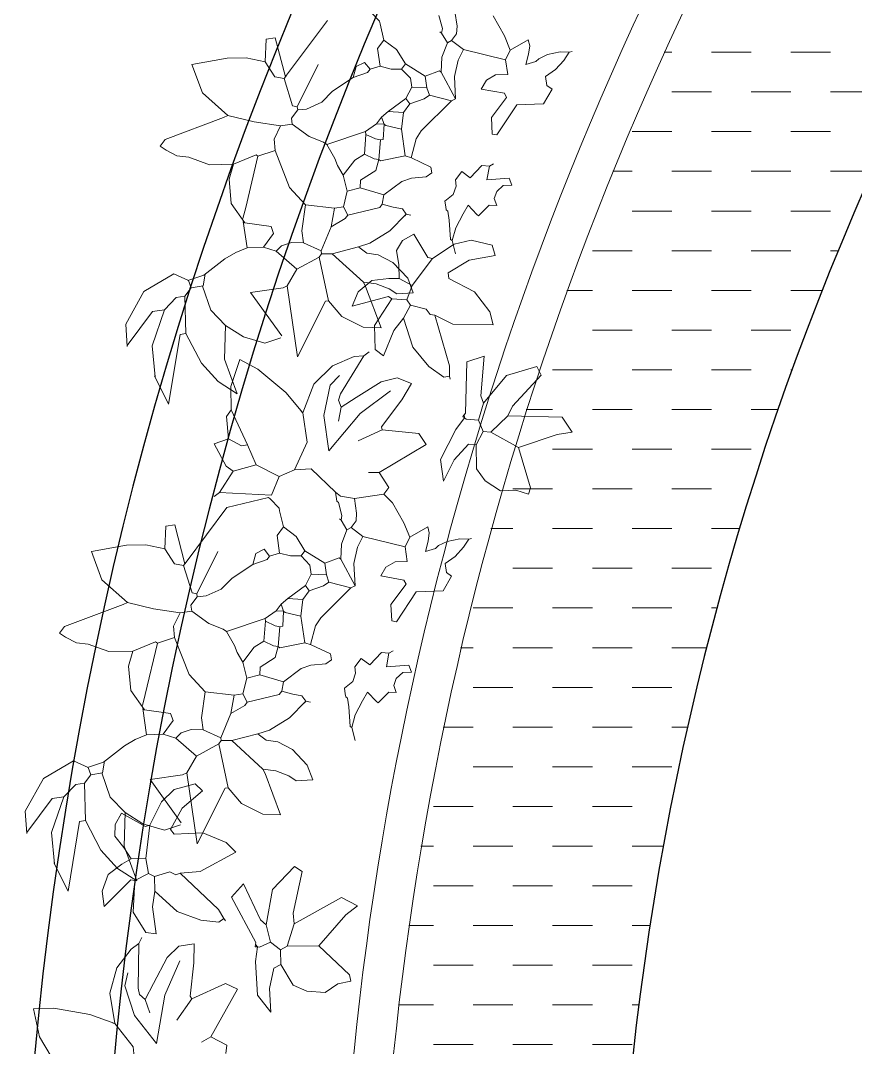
# Model space of a CAD drawing. Header units: millimetres. Extents: x 217.8 to 250.3, y 155.3 to 171.1.
# Drawn here: x 239.392 to 240.443, y 162.362 to 163.655 of the extents above; entities that cross this region are included whole.
import ezdxf

# ---------------------------------------------------------------- set-up
doc = ezdxf.new("R2010")
doc.units = ezdxf.units.MM
for name, color, linetype, lineweight in [('ACQUA', 151, 'Continuous', 20), ('VERDE_giardino', 74, 'Continuous', 9), ('VETRATE', 171, 'Continuous', 9)]:
    doc.layers.add(name, color=color, linetype=linetype, lineweight=lineweight)
doc.layers.add('PROIEZIONI', color=145, linetype='Continuous')

msp = doc.modelspace()

# ---------------------------------------------------------------- hatches: boundary and pattern name
at = {"layer": 'ACQUA'}
h = msp.add_hatch(dxfattribs=at)
h.set_pattern_fill('DASH', color=256, scale=0.4, style=0)
h.set_pattern_definition([(0, (358.711986, -43.13463), (0.05, 0.05), [0.05, -0.05])])
h.paths.add_polyline_path([(244.3418, 165.9229), (244.3418, 165.6204, -0.174446), (246.5631, 164.4613), (246.7837, 164.6645, 0.17708)])
h.paths.add_polyline_path([(243.3257, 165.9208, 2.20923), (247.8419, 161.9543), (247.5419, 161.9543, -2.193796), (243.3257, 165.6181)])

# ---------------------------------------------------------------- linework, layer by layer
at = {"layer": 'PROIEZIONI'}
for radius, end in [(4.45, 218.0722), (4.35, 219.1114), (3.7, 0)]:
    msp.add_arc((243.8419, 161.9543), radius, 42.6531, end, dxfattribs=at)
at = {"layer": 'VERDE_giardino'}
for p, q in [((239.7783, 163.6553), (239.727, 163.5865)), ((239.8328, 163.6663), (239.844, 163.6547)), ((239.9188, 163.6618), (239.9231, 163.6454)), ((239.9389, 163.6666), (239.9416, 163.6481)), ((240.0013, 163.6361), (239.987, 163.6613)), ((239.844, 163.6547), (239.8446, 163.651)), ((239.8446, 163.651), (239.8494, 163.6308)), ((239.9231, 163.6454), (239.922, 163.6395)), ((239.9416, 163.6481), (239.9411, 163.6385)), ((239.6999, 163.6034), (239.7014, 163.632)), ((239.7014, 163.632), (239.7125, 163.6336)), ((239.7125, 163.6336), (239.7254, 163.5843)), ((239.8494, 163.6308), (239.8415, 163.6202)), ((239.8494, 163.6308), (239.8654, 163.619)), ((239.9199, 163.6411), (239.922, 163.6395)), ((239.922, 163.6395), (239.9295, 163.6274)), ((239.9295, 163.6274), (239.9348, 163.63)), ((239.9411, 163.6385), (239.9348, 163.63)), ((239.9348, 163.63), (239.9497, 163.6189)), ((240.0085, 163.6181), (240.0013, 163.6361)), ((240.0085, 163.6181), (240.0313, 163.6309)), ((240.0332, 163.6233), (240.0313, 163.6309)), ((239.8415, 163.6202), (239.8447, 163.5979)), ((239.8654, 163.619), (239.8765, 163.6007)), ((239.9295, 163.6274), (239.9226, 163.6093)), ((239.9429, 163.6055), (239.9497, 163.6189)), ((239.9497, 163.6189), (240.0027, 163.6058)), ((240.0085, 163.6181), (240.0027, 163.6058)), ((240.0317, 163.6128), (240.0332, 163.6233)), ((240.0828, 163.6156), (240.0865, 163.6162)), ((239.6077, 163.5999), (239.6519, 163.608)), ((239.6519, 163.608), (239.676, 163.6083)), ((239.676, 163.6083), (239.6999, 163.6034)), ((239.6999, 163.6034), (239.7121, 163.5843)), ((239.9226, 163.6093), (239.9216, 163.5902)), ((239.9382, 163.5847), (239.9429, 163.6055)), ((240.0027, 163.6058), (240.0054, 163.5873)), ((240.0282, 163.6001), (240.0317, 163.6128)), ((240.0409, 163.6038), (240.0282, 163.6001)), ((240.0448, 163.6073), (240.0409, 163.6038)), ((240.0557, 163.6126), (240.0448, 163.6073)), ((240.0716, 163.6159), (240.0557, 163.6126)), ((240.0657, 163.5936), (240.0763, 163.6052)), ((240.0828, 163.6156), (240.0716, 163.6159)), ((240.0763, 163.6052), (240.0828, 163.6156)), ((239.6209, 163.5643), (239.6077, 163.5999)), ((239.7404, 163.5467), (239.7667, 163.5998)), ((239.8108, 163.5835), (239.8145, 163.5973)), ((239.8145, 163.5973), (239.8251, 163.6027)), ((239.8251, 163.6027), (239.832, 163.5942)), ((239.8288, 163.5899), (239.832, 163.5942)), ((239.832, 163.5942), (239.8447, 163.5979)), ((239.8447, 163.5979), (239.8585, 163.5943)), ((239.8585, 163.5943), (239.8718, 163.5943)), ((239.8718, 163.5943), (239.8765, 163.6007)), ((239.8718, 163.5943), (239.8829, 163.5827)), ((239.8765, 163.6007), (239.9015, 163.5854)), ((239.9015, 163.5854), (239.9195, 163.5918)), ((239.9195, 163.5918), (239.9216, 163.5902)), ((239.9216, 163.5902), (239.9398, 163.5568)), ((240.0532, 163.5848), (240.0657, 163.5936)), ((239.7121, 163.5843), (239.7238, 163.5822)), ((239.7238, 163.5822), (239.7254, 163.5843)), ((239.7238, 163.5822), (239.7345, 163.5478)), ((239.7254, 163.5843), (239.727, 163.5865)), ((239.7849, 163.5665), (239.8108, 163.5835)), ((239.8108, 163.5835), (239.8288, 163.5899)), ((239.8829, 163.5827), (239.8846, 163.5715)), ((239.9015, 163.5854), (239.9037, 163.5705)), ((239.9398, 163.5568), (239.9382, 163.5847)), ((239.9787, 163.5801), (239.9721, 163.5691)), ((239.99, 163.5868), (239.9787, 163.5801)), ((240.0054, 163.5873), (239.99, 163.5868)), ((240.0548, 163.5736), (240.0532, 163.5848)), ((239.7849, 163.5665), (239.7712, 163.5524)), ((239.8846, 163.5715), (239.8772, 163.5572)), ((239.8846, 163.5715), (239.9037, 163.5705)), ((239.9037, 163.5705), (239.9069, 163.5615)), ((239.9721, 163.5691), (240.0013, 163.5639)), ((240.0612, 163.5689), (240.0506, 163.5503)), ((240.0612, 163.5689), (240.0548, 163.5736)), ((239.6529, 163.5359), (239.6209, 163.5643)), ((239.7712, 163.5524), (239.7521, 163.5439)), ((239.8549, 163.5407), (239.8772, 163.5572)), ((239.8772, 163.5572), (239.882, 163.5503)), ((239.882, 163.5503), (239.9, 163.5567)), ((239.9345, 163.5542), (239.8964, 163.5164)), ((239.9, 163.5567), (239.9069, 163.5615)), ((239.9069, 163.5615), (239.9345, 163.5542)), ((239.9345, 163.5542), (239.9398, 163.5568)), ((240.0039, 163.5586), (239.9849, 163.5331)), ((240.0013, 163.5639), (240.0039, 163.5586)), ((239.7409, 163.543), (239.733, 163.5324)), ((239.7345, 163.5478), (239.7404, 163.5467)), ((239.7404, 163.5467), (239.7409, 163.543)), ((239.7521, 163.5439), (239.7409, 163.543)), ((239.8465, 163.5338), (239.8549, 163.5407)), ((239.8549, 163.5407), (239.874, 163.5397)), ((239.874, 163.5397), (239.8715, 163.5185)), ((239.874, 163.5397), (239.882, 163.5503)), ((240.0167, 163.5491), (239.9919, 163.5114)), ((240.0506, 163.5503), (240.0167, 163.5491)), ((239.574, 163.5054), (239.6476, 163.5332)), ((239.6476, 163.5332), (239.6529, 163.5359)), ((239.6861, 163.5278), (239.6529, 163.5359)), ((239.7192, 163.5228), (239.6861, 163.5278)), ((239.733, 163.5324), (239.7341, 163.525)), ((239.8401, 163.5253), (239.8465, 163.5338)), ((239.8465, 163.5338), (239.8497, 163.5248)), ((239.9849, 163.5331), (239.986, 163.5124)), ((239.7112, 163.5061), (239.7192, 163.5228)), ((239.7192, 163.5228), (239.7341, 163.525)), ((239.7341, 163.525), (239.7553, 163.5091)), ((239.7776, 163.4991), (239.8264, 163.5157)), ((239.8264, 163.5157), (239.8401, 163.5253)), ((239.8264, 163.5157), (239.8269, 163.512)), ((239.8401, 163.5253), (239.8497, 163.5248)), ((239.8497, 163.5248), (239.8487, 163.5057)), ((239.8497, 163.5248), (239.8518, 163.5232)), ((239.8518, 163.5232), (239.8715, 163.5185)), ((239.8715, 163.5185), (239.8763, 163.4851)), ((239.8964, 163.5164), (239.89, 163.5062)), ((239.5676, 163.4969), (239.574, 163.5054)), ((239.7124, 163.4915), (239.7112, 163.5061)), ((239.7553, 163.5091), (239.7734, 163.5023)), ((239.7734, 163.5023), (239.7776, 163.4991)), ((239.8269, 163.512), (239.8249, 163.487)), ((239.8269, 163.512), (239.8391, 163.5062)), ((239.8391, 163.5062), (239.845, 163.5051)), ((239.845, 163.5051), (239.8429, 163.4802)), ((239.8487, 163.5057), (239.845, 163.5051)), ((239.89, 163.5062), (239.8837, 163.4826)), ((239.986, 163.5124), (239.9919, 163.5114)), ((239.5751, 163.4921), (239.5676, 163.4969)), ((239.5888, 163.4849), (239.5751, 163.4921)), ((239.6907, 163.4845), (239.7124, 163.4915)), ((239.7124, 163.4915), (239.7306, 163.4449)), ((239.7776, 163.4991), (239.7878, 163.4816)), ((239.8127, 163.4796), (239.8249, 163.487)), ((239.8249, 163.487), (239.8371, 163.4812)), ((239.6037, 163.4832), (239.5888, 163.4849)), ((239.6037, 163.4832), (239.6297, 163.4737)), ((239.6297, 163.4737), (239.66, 163.4743)), ((239.6545, 163.4557), (239.66, 163.4743)), ((239.66, 163.4743), (239.6886, 163.4861)), ((239.6907, 163.4845), (239.6755, 163.4198)), ((239.6886, 163.4861), (239.6907, 163.4845)), ((239.7878, 163.4816), (239.791, 163.4726)), ((239.7984, 163.4604), (239.8127, 163.4796)), ((239.8371, 163.4812), (239.8429, 163.4802)), ((239.8429, 163.4802), (239.8393, 163.4664)), ((239.8429, 163.4802), (239.8451, 163.4786)), ((239.8451, 163.4786), (239.8763, 163.4851)), ((239.8763, 163.4851), (239.8843, 163.4824)), ((239.8843, 163.4824), (239.9087, 163.4708)), ((239.9877, 163.4748), (239.9824, 163.4721)), ((239.791, 163.4726), (239.7984, 163.4604)), ((239.8393, 163.4664), (239.8202, 163.4541)), ((239.9098, 163.4634), (239.9029, 163.4586)), ((239.9087, 163.4708), (239.9098, 163.4634)), ((239.9395, 163.4545), (239.9475, 163.4651)), ((239.9475, 163.4651), (239.9581, 163.4572)), ((239.9581, 163.4572), (239.9729, 163.4726)), ((239.9729, 163.4726), (239.9824, 163.4721)), ((239.9824, 163.4721), (239.9793, 163.4546)), ((239.6571, 163.4249), (239.6545, 163.4557)), ((239.7984, 163.4604), (239.8033, 163.4403)), ((239.8202, 163.4541), (239.8197, 163.4446)), ((239.8719, 163.4525), (239.8494, 163.4357)), ((239.8841, 163.4569), (239.8719, 163.4525)), ((239.9029, 163.4586), (239.8841, 163.4569)), ((239.9403, 163.4466), (239.9395, 163.4545)), ((239.9793, 163.4546), (240.0074, 163.4568)), ((240.0074, 163.4568), (240.0106, 163.4478)), ((239.7306, 163.4449), (239.7508, 163.4232)), ((239.8033, 163.4403), (239.7986, 163.4207)), ((239.8033, 163.4403), (239.8197, 163.4446)), ((239.8197, 163.4446), (239.8494, 163.4357)), ((239.8494, 163.4357), (239.8473, 163.424)), ((239.9264, 163.4279), (239.9368, 163.4363)), ((239.9368, 163.4363), (239.9403, 163.4466)), ((239.9885, 163.431), (239.9917, 163.44)), ((239.9917, 163.44), (239.9997, 163.4476)), ((239.9997, 163.4476), (240.0106, 163.4478)), ((239.6745, 163.4007), (239.6571, 163.4249)), ((239.7508, 163.4232), (239.7461, 163.3903)), ((239.7508, 163.4232), (239.7874, 163.419)), ((239.8442, 163.4197), (239.8473, 163.424)), ((239.8473, 163.424), (239.8611, 163.4203)), ((239.9274, 163.4205), (239.9264, 163.4279)), ((239.9493, 163.4117), (239.9555, 163.4227)), ((239.9555, 163.4227), (239.9667, 163.4111)), ((239.9688, 163.4095), (239.9821, 163.4228)), ((239.9821, 163.4228), (239.9916, 163.4223)), ((239.9916, 163.4223), (239.9885, 163.431)), ((239.6755, 163.4198), (239.6718, 163.406)), ((239.7874, 163.419), (239.7832, 163.3957)), ((239.7874, 163.419), (239.7986, 163.4207)), ((239.7986, 163.4207), (239.8039, 163.4101)), ((239.8007, 163.4058), (239.8039, 163.4101)), ((239.8039, 163.4101), (239.8442, 163.4197)), ((239.8571, 163.3906), (239.8776, 163.4113)), ((239.8611, 163.4203), (239.8728, 163.4182)), ((239.8728, 163.4182), (239.8776, 163.4113)), ((239.876, 163.4092), (239.8776, 163.4113)), ((239.8776, 163.4113), (239.8834, 163.4103)), ((239.9274, 163.4205), (239.928, 163.4168)), ((239.928, 163.4168), (239.9301, 163.4152)), ((239.9301, 163.4152), (239.9317, 163.4041)), ((239.9399, 163.3944), (239.9493, 163.4117)), ((239.9667, 163.4111), (239.9688, 163.4095)), ((239.6724, 163.4023), (239.6772, 163.3689)), ((239.6724, 163.4023), (239.6745, 163.4007)), ((239.6745, 163.4007), (239.7074, 163.396)), ((239.7832, 163.3957), (239.8007, 163.4058)), ((239.9317, 163.4041), (239.9334, 163.3797)), ((239.7106, 163.387), (239.6979, 163.37)), ((239.7074, 163.396), (239.7106, 163.387)), ((239.7461, 163.3903), (239.7483, 163.3754)), ((239.7832, 163.3957), (239.7706, 163.3654)), ((239.8318, 163.3749), (239.8571, 163.3906)), ((239.8872, 163.3864), (239.873, 163.3781)), ((239.8872, 163.3864), (239.9048, 163.3567)), ((239.9355, 163.3781), (239.9399, 163.3944)), ((239.7206, 163.3714), (239.7138, 163.3647)), ((239.7333, 163.3756), (239.7206, 163.3714)), ((239.7483, 163.3754), (239.7333, 163.3756)), ((239.7483, 163.3754), (239.7706, 163.3654)), ((239.7844, 163.3617), (239.8173, 163.3703)), ((239.8173, 163.3703), (239.8318, 163.3749)), ((239.8173, 163.3703), (239.8194, 163.3687)), ((239.873, 163.3781), (239.8653, 163.3656)), ((239.9381, 163.3736), (239.9106, 163.3557)), ((239.9334, 163.3797), (239.9355, 163.3781)), ((239.9355, 163.3781), (239.9398, 163.3617)), ((239.9596, 163.3789), (239.9381, 163.3736)), ((239.9859, 163.3723), (239.9596, 163.3789)), ((239.9897, 163.3596), (239.9859, 163.3723)), ((239.6629, 163.363), (239.6491, 163.3553)), ((239.6772, 163.3689), (239.6629, 163.363)), ((239.6772, 163.3689), (239.6979, 163.37)), ((239.6979, 163.37), (239.7138, 163.3647)), ((239.7138, 163.3647), (239.7399, 163.342)), ((239.7399, 163.342), (239.768, 163.3574)), ((239.768, 163.3574), (239.7711, 163.3617)), ((239.768, 163.3574), (239.7798, 163.3023)), ((239.7706, 163.3654), (239.7711, 163.3617)), ((239.7711, 163.3617), (239.7844, 163.3617)), ((239.7844, 163.3617), (239.8238, 163.3258)), ((239.8279, 163.3624), (239.8194, 163.3687)), ((239.8423, 163.3604), (239.8279, 163.3624)), ((239.8609, 163.3504), (239.8423, 163.3604)), ((239.8653, 163.3656), (239.8682, 163.3476)), ((239.9567, 163.3537), (239.9897, 163.3596)), ((239.6491, 163.3553), (239.6229, 163.3347)), ((239.8795, 163.3309), (239.8609, 163.3504)), ((239.8682, 163.3476), (239.8688, 163.3306)), ((239.8853, 163.3217), (239.9106, 163.3557)), ((239.9048, 163.3567), (239.9106, 163.3557)), ((239.9303, 163.3377), (239.9567, 163.3537)), ((239.5849, 163.3362), (239.5473, 163.314)), ((239.5849, 163.3362), (239.6036, 163.3278)), ((239.6229, 163.3347), (239.6026, 163.3279)), ((239.6243, 163.3358), (239.6217, 163.321)), ((239.7399, 163.342), (239.7278, 163.3213)), ((239.9303, 163.3377), (239.9314, 163.3303)), ((239.5989, 163.3082), (239.6068, 163.3188)), ((239.6036, 163.3278), (239.6068, 163.3188)), ((239.6217, 163.321), (239.6068, 163.3188)), ((239.6315, 163.2906), (239.621, 163.3209)), ((239.6816, 163.3126), (239.7225, 163.3186)), ((239.7225, 163.3186), (239.7278, 163.3213)), ((239.7278, 163.3213), (239.7408, 163.2317)), ((239.8342, 163.3281), (239.817, 163.3135)), ((239.8238, 163.3258), (239.8399, 163.3237)), ((239.8238, 163.3258), (239.8264, 163.3205)), ((239.8264, 163.3205), (239.8459, 163.2682)), ((239.8556, 163.3306), (239.8342, 163.3281)), ((239.8399, 163.3237), (239.8563, 163.3172)), ((239.8688, 163.3306), (239.8556, 163.3306)), ((239.8688, 163.3306), (239.8853, 163.3217)), ((239.8853, 163.3217), (239.8784, 163.3036)), ((239.8864, 163.3122), (239.8795, 163.3309)), ((239.9635, 163.3137), (239.9314, 163.3303)), ((239.5473, 163.314), (239.5243, 163.273)), ((239.573, 163.2911), (239.5878, 163.3065)), ((239.5878, 163.3065), (239.5989, 163.3082)), ((239.5989, 163.3082), (239.6001, 163.261)), ((239.7208, 163.2581), (239.6816, 163.3126)), ((239.817, 163.3135), (239.8095, 163.2955)), ((239.8095, 163.2955), (239.8551, 163.3078)), ((239.8551, 163.3078), (239.8593, 163.3046)), ((239.8563, 163.3172), (239.8657, 163.3111)), ((239.8864, 163.3122), (239.8657, 163.3111)), ((239.983, 163.2885), (239.9635, 163.3137)), ((239.7408, 163.2317), (239.7761, 163.3018)), ((239.7761, 163.3018), (239.7798, 163.3023)), ((239.7967, 163.2825), (239.7798, 163.3023)), ((239.8593, 163.3046), (239.8377, 163.2711)), ((239.8593, 163.3046), (239.8784, 163.3036)), ((239.8832, 163.2967), (239.8743, 163.2803)), ((239.8784, 163.3036), (239.8832, 163.2967)), ((239.8832, 163.2967), (239.9029, 163.292)), ((239.5261, 163.246), (239.5581, 163.2889)), ((239.5575, 163.2458), (239.573, 163.2911)), ((239.5581, 163.2889), (239.573, 163.2911)), ((239.6501, 163.2713), (239.6315, 163.2906)), ((239.8235, 163.2693), (239.7967, 163.2825)), ((239.8743, 163.2803), (239.8619, 163.2649)), ((239.8743, 163.2803), (239.886, 163.2439)), ((239.9029, 163.292), (239.9077, 163.2851)), ((239.9077, 163.2851), (239.9135, 163.2841)), ((239.9135, 163.2841), (239.9323, 163.2205)), ((239.9135, 163.2841), (239.9364, 163.2731)), ((239.9873, 163.2721), (239.983, 163.2885)), ((239.5243, 163.273), (239.5263, 163.2449)), ((239.6488, 163.2287), (239.6501, 163.2713)), ((239.6501, 163.2713), (239.6725, 163.2571)), ((239.8459, 163.2682), (239.8235, 163.2693)), ((239.8377, 163.2711), (239.8383, 163.2409)), ((239.9364, 163.2731), (239.9873, 163.2721)), ((239.5927, 163.2599), (239.5784, 163.1721)), ((239.6001, 163.261), (239.5927, 163.2599)), ((239.6001, 163.261), (239.6197, 163.2237)), ((239.6725, 163.2571), (239.6995, 163.249)), ((239.6995, 163.249), (239.7197, 163.2558)), ((239.8619, 163.2649), (239.8489, 163.233)), ((239.5613, 163.2067), (239.5575, 163.2458)), ((239.886, 163.2439), (239.9062, 163.2197)), ((239.6647, 163.1853), (239.6488, 163.2287)), ((239.6568, 163.1944), (239.668, 163.2286)), ((239.668, 163.2286), (239.6906, 163.2162)), ((239.7846, 163.2206), (239.8121, 163.232)), ((239.8241, 163.2331), (239.795, 163.1853)), ((239.8121, 163.232), (239.8241, 163.2331)), ((239.8241, 163.2331), (239.8309, 163.2379)), ((239.8383, 163.2409), (239.8489, 163.233)), ((239.954, 163.2255), (239.9758, 163.2325)), ((239.9758, 163.2325), (239.9717, 163.1826)), ((239.6197, 163.2237), (239.6407, 163.2008)), ((239.6906, 163.2162), (239.726, 163.1868)), ((239.7611, 163.1974), (239.7846, 163.2206)), ((239.9062, 163.2197), (239.9249, 163.2062)), ((239.9323, 163.2205), (239.9323, 163.2072)), ((239.954, 163.2255), (239.9521, 163.1608)), ((240.0039, 163.2082), (240.0421, 163.2194)), ((240.0421, 163.2194), (240.0474, 163.2088)), ((239.5605, 163.2078), (239.5784, 163.1721)), ((239.782, 163.196), (239.7934, 163.2084)), ((239.8459, 163.2003), (239.8661, 163.2051)), ((239.8841, 163.1983), (239.8661, 163.2051)), ((239.9249, 163.2062), (239.9323, 163.2072)), ((239.9323, 163.2072), (239.9328, 163.2035)), ((239.9749, 163.1736), (240.0039, 163.2082)), ((240.0474, 163.2088), (240.0115, 163.1695)), ((239.6407, 163.2008), (239.6647, 163.1853)), ((239.6573, 163.1651), (239.6568, 163.1944)), ((239.7611, 163.1974), (239.7474, 163.1613)), ((239.7739, 163.1577), (239.782, 163.196)), ((239.8147, 163.1806), (239.8459, 163.2003)), ((239.872, 163.1776), (239.8841, 163.1983)), ((239.726, 163.1868), (239.7474, 163.1613)), ((239.795, 163.1853), (239.7924, 163.1773)), ((239.7924, 163.1773), (239.7956, 163.1683)), ((239.7956, 163.1683), (239.8147, 163.1806)), ((239.8577, 163.1888), (239.8197, 163.1605)), ((239.8466, 163.1435), (239.872, 163.1776)), ((239.9717, 163.1826), (239.9749, 163.1736)), ((239.6514, 163.1568), (239.6577, 163.1653)), ((239.6775, 163.1208), (239.6573, 163.1651)), ((239.7956, 163.1683), (239.7925, 163.1508)), ((239.9749, 163.1736), (239.9686, 163.1518)), ((240.0115, 163.1695), (240.0057, 163.1573)), ((239.6536, 163.1286), (239.6514, 163.1568)), ((239.7474, 163.1613), (239.7452, 163.1629)), ((239.7474, 163.1613), (239.7528, 163.1242)), ((239.7802, 163.1133), (239.7739, 163.1577)), ((239.8197, 163.1605), (239.7802, 163.1133)), ((239.9511, 163.155), (239.94, 163.1401)), ((239.9489, 163.1566), (239.9505, 163.1587)), ((239.9489, 163.1566), (239.9511, 163.155)), ((239.9505, 163.1587), (239.9521, 163.1608)), ((239.9505, 163.1587), (239.9511, 163.155)), ((239.9511, 163.155), (239.9532, 163.1534)), ((239.9532, 163.1534), (239.9686, 163.1518)), ((239.9686, 163.1518), (239.9744, 163.1375)), ((239.984, 163.137), (240.0057, 163.1573)), ((240.0057, 163.1573), (240.0741, 163.1559)), ((240.0741, 163.1559), (240.0864, 163.1368)), ((239.8471, 163.1398), (239.817, 163.1259)), ((239.8471, 163.1398), (239.8466, 163.1435)), ((239.8471, 163.1398), (239.8933, 163.1352)), ((239.9208, 163.1024), (239.94, 163.1401)), ((239.9744, 163.1375), (239.9655, 163.1211)), ((239.9744, 163.1375), (239.984, 163.137)), ((239.6536, 163.1286), (239.6356, 163.1222)), ((239.6536, 163.1286), (239.6701, 163.1197)), ((239.9029, 163.1214), (239.8933, 163.1352)), ((239.984, 163.137), (240.0191, 163.1175)), ((240.0191, 163.1175), (240.0678, 163.1341)), ((240.0678, 163.1341), (240.0864, 163.1368)), ((239.6356, 163.1222), (239.651, 163.0942)), ((239.6701, 163.1197), (239.6775, 163.1208)), ((239.6775, 163.1208), (239.6887, 163.0959)), ((239.7528, 163.1242), (239.737, 163.0896)), ((239.8436, 163.0862), (239.9029, 163.1214)), ((239.938, 163.1019), (239.9559, 163.1216)), ((239.9559, 163.1216), (239.9655, 163.1211)), ((239.9655, 163.1211), (239.9661, 163.0908)), ((240.0191, 163.1175), (240.0341, 163.0666)), ((239.9245, 163.0753), (239.9208, 163.1024)), ((239.938, 163.1019), (239.9245, 163.0753)), ((239.6595, 163.0878), (239.6426, 163.0607)), ((239.651, 163.0942), (239.6595, 163.0878)), ((239.6595, 163.0878), (239.6887, 163.0959)), ((239.6887, 163.0959), (239.7174, 163.0811)), ((239.737, 163.0896), (239.7174, 163.0811)), ((239.737, 163.0896), (239.7577, 163.0908)), ((239.7885, 163.0612), (239.7577, 163.0908)), ((239.8436, 163.0862), (239.8303, 163.0862)), ((239.8436, 163.0862), (239.8559, 163.0672)), ((239.9661, 163.0908), (239.9772, 163.0755)), ((239.7174, 163.0811), (239.708, 163.0573)), ((239.9772, 163.0755), (239.9963, 163.0628)), ((239.6426, 163.0607), (239.6358, 163.0559)), ((239.6426, 163.0607), (239.708, 163.0573)), ((239.7885, 163.0612), (239.7901, 163.05)), ((239.7885, 163.0612), (239.7949, 163.0564)), ((239.8559, 163.0672), (239.8495, 163.0587)), ((239.9963, 163.0628), (240.0155, 163.0639)), ((240.0155, 163.0639), (240.0314, 163.0587)), ((240.0341, 163.0666), (240.0314, 163.0587)), ((239.7042, 163.0545), (239.6518, 163.042)), ((239.7063, 163.0529), (239.7042, 163.0545)), ((239.7063, 163.0529), (239.7175, 163.0413)), ((239.7901, 163.05), (239.7923, 163.0484)), ((239.7923, 163.0484), (239.7965, 163.032)), ((239.7949, 163.0564), (239.8124, 163.0533)), ((239.8124, 163.0533), (239.8495, 163.0587)), ((239.8124, 163.0533), (239.8151, 163.0347)), ((239.8605, 163.048), (239.8495, 163.0587)), ((239.8748, 163.0227), (239.8605, 163.048)), ((239.6518, 163.042), (239.6005, 162.9731)), ((239.7175, 163.0413), (239.718, 163.0376)), ((239.718, 163.0376), (239.7229, 163.0175)), ((239.8151, 163.0347), (239.8146, 163.0252)), ((239.7934, 163.0277), (239.7955, 163.0262)), ((239.7965, 163.032), (239.7955, 163.0262)), ((239.7955, 163.0262), (239.803, 163.014)), ((239.8146, 163.0252), (239.8083, 163.0167)), ((239.882, 163.0047), (239.8748, 163.0227)), ((239.5734, 162.99), (239.5749, 163.0186)), ((239.5749, 163.0186), (239.586, 163.0202)), ((239.586, 163.0202), (239.5989, 162.971)), ((239.7229, 163.0175), (239.7149, 163.0068)), ((239.7229, 163.0175), (239.7389, 163.0056)), ((239.803, 163.014), (239.7961, 162.9959)), ((239.803, 163.014), (239.8083, 163.0167)), ((239.8083, 163.0167), (239.8231, 163.0056)), ((239.882, 163.0047), (239.9048, 163.0175)), ((239.9066, 163.0099), (239.9048, 163.0175)), ((239.9052, 162.9995), (239.9066, 163.0099)), ((239.7149, 163.0068), (239.7182, 162.9846)), ((239.7389, 163.0056), (239.75, 162.9873)), ((239.7961, 162.9959), (239.7951, 162.9768)), ((239.8164, 162.9922), (239.8231, 163.0056)), ((239.8231, 163.0056), (239.8762, 162.9925)), ((239.882, 163.0047), (239.8762, 162.9925)), ((239.9017, 162.9867), (239.9052, 162.9995)), ((239.9292, 162.9992), (239.9183, 162.994)), ((239.9451, 163.0026), (239.9292, 162.9992)), ((239.9563, 163.0022), (239.9451, 163.0026)), ((239.9498, 162.9918), (239.9563, 163.0022)), ((239.9563, 163.0022), (239.96, 163.0028)), ((239.4812, 162.9865), (239.5254, 162.9946)), ((239.4944, 162.9509), (239.4812, 162.9865)), ((239.5254, 162.9946), (239.5495, 162.9949)), ((239.5495, 162.9949), (239.5734, 162.99)), ((239.5734, 162.99), (239.5856, 162.9709)), ((239.6138, 162.9333), (239.6402, 162.9865)), ((239.6843, 162.9701), (239.688, 162.9839)), ((239.688, 162.9839), (239.6985, 162.9893)), ((239.6985, 162.9893), (239.7055, 162.9808)), ((239.7055, 162.9808), (239.7182, 162.9846)), ((239.7182, 162.9846), (239.732, 162.9809)), ((239.7452, 162.9809), (239.75, 162.9873)), ((239.75, 162.9873), (239.775, 162.972)), ((239.8117, 162.9714), (239.8164, 162.9922)), ((239.8762, 162.9925), (239.8789, 162.9739)), ((239.9144, 162.9905), (239.9017, 162.9867)), ((239.9183, 162.994), (239.9144, 162.9905)), ((239.9392, 162.9802), (239.9498, 162.9918)), ((239.5856, 162.9709), (239.5973, 162.9688)), ((239.5973, 162.9688), (239.5989, 162.971)), ((239.5989, 162.971), (239.6005, 162.9731)), ((239.6583, 162.9531), (239.6843, 162.9701)), ((239.6843, 162.9701), (239.7023, 162.9766)), ((239.7023, 162.9766), (239.7055, 162.9808)), ((239.732, 162.9809), (239.7452, 162.9809)), ((239.7452, 162.9809), (239.7564, 162.9693)), ((239.775, 162.972), (239.793, 162.9784)), ((239.775, 162.972), (239.7771, 162.9572)), ((239.793, 162.9784), (239.7951, 162.9768)), ((239.7951, 162.9768), (239.8132, 162.9435)), ((239.8132, 162.9435), (239.8117, 162.9714)), ((239.8635, 162.9734), (239.8521, 162.9667)), ((239.8789, 162.9739), (239.8635, 162.9734)), ((239.9267, 162.9714), (239.9392, 162.9802)), ((239.9283, 162.9603), (239.9267, 162.9714)), ((239.5973, 162.9688), (239.608, 162.9344)), ((239.758, 162.9582), (239.7507, 162.9438)), ((239.7564, 162.9693), (239.758, 162.9582)), ((239.758, 162.9582), (239.7771, 162.9572)), ((239.7771, 162.9572), (239.7803, 162.9481)), ((239.8521, 162.9667), (239.8456, 162.9558)), ((239.9347, 162.9555), (239.9283, 162.9603)), ((239.5264, 162.9225), (239.4944, 162.9509)), ((239.6583, 162.9531), (239.6447, 162.9391)), ((239.7284, 162.9273), (239.7507, 162.9438)), ((239.7507, 162.9438), (239.7555, 162.9369)), ((239.7735, 162.9434), (239.7803, 162.9481)), ((239.7803, 162.9481), (239.808, 162.9408)), ((239.808, 162.9408), (239.8132, 162.9435)), ((239.8456, 162.9558), (239.8748, 162.9506)), ((239.8774, 162.9453), (239.8584, 162.9197)), ((239.8748, 162.9506), (239.8774, 162.9453)), ((239.9347, 162.9555), (239.9241, 162.9369)), ((239.608, 162.9344), (239.6138, 162.9333)), ((239.6138, 162.9333), (239.6144, 162.9296)), ((239.6256, 162.9305), (239.6144, 162.9296)), ((239.6447, 162.9391), (239.6256, 162.9305)), ((239.7475, 162.9263), (239.7555, 162.9369)), ((239.7555, 162.9369), (239.7735, 162.9434)), ((239.808, 162.9408), (239.7699, 162.903)), ((239.8902, 162.9357), (239.8654, 162.898)), ((239.9241, 162.9369), (239.8902, 162.9357)), ((239.4474, 162.892), (239.5211, 162.9198)), ((239.5211, 162.9198), (239.5264, 162.9225)), ((239.5595, 162.9145), (239.5264, 162.9225)), ((239.6144, 162.9296), (239.6065, 162.919)), ((239.6065, 162.919), (239.6075, 162.9116)), ((239.7136, 162.9119), (239.72, 162.9204)), ((239.72, 162.9204), (239.7284, 162.9273)), ((239.72, 162.9204), (239.7232, 162.9114)), ((239.7284, 162.9273), (239.7475, 162.9263)), ((239.7475, 162.9263), (239.7449, 162.9051)), ((239.8584, 162.9197), (239.8595, 162.8991)), ((239.5927, 162.9094), (239.5595, 162.9145)), ((239.5847, 162.8927), (239.5927, 162.9094)), ((239.5927, 162.9094), (239.6075, 162.9116)), ((239.6075, 162.9116), (239.6288, 162.8957)), ((239.6999, 162.9023), (239.7136, 162.9119)), ((239.7136, 162.9119), (239.7232, 162.9114)), ((239.7232, 162.9114), (239.7222, 162.8923)), ((239.7232, 162.9114), (239.7253, 162.9098)), ((239.7253, 162.9098), (239.7449, 162.9051)), ((239.7449, 162.9051), (239.7498, 162.8717)), ((239.4411, 162.8835), (239.4474, 162.892)), ((239.5859, 162.8781), (239.5847, 162.8927)), ((239.6288, 162.8957), (239.6469, 162.8889)), ((239.6511, 162.8857), (239.6999, 162.9023)), ((239.7004, 162.8986), (239.6984, 162.8737)), ((239.6999, 162.9023), (239.7004, 162.8986)), ((239.7004, 162.8986), (239.7126, 162.8928)), ((239.7126, 162.8928), (239.7185, 162.8917)), ((239.7185, 162.8917), (239.7164, 162.8668)), ((239.7222, 162.8923), (239.7185, 162.8917)), ((239.7635, 162.8928), (239.7572, 162.8692)), ((239.7699, 162.903), (239.7635, 162.8928)), ((239.8595, 162.8991), (239.8654, 162.898)), ((239.4486, 162.8787), (239.4411, 162.8835)), ((239.6469, 162.8889), (239.6511, 162.8857)), ((239.6511, 162.8857), (239.6612, 162.8682)), ((239.4623, 162.8715), (239.4486, 162.8787)), ((239.4772, 162.8698), (239.4623, 162.8715)), ((239.4772, 162.8698), (239.5032, 162.8604)), ((239.5334, 162.861), (239.562, 162.8727)), ((239.5642, 162.8711), (239.549, 162.8064)), ((239.562, 162.8727), (239.5642, 162.8711)), ((239.5642, 162.8711), (239.5859, 162.8781)), ((239.5859, 162.8781), (239.6041, 162.8315)), ((239.6612, 162.8682), (239.6645, 162.8592)), ((239.6719, 162.8471), (239.6862, 162.8662)), ((239.6862, 162.8662), (239.6984, 162.8737)), ((239.6984, 162.8737), (239.7106, 162.8679)), ((239.7106, 162.8679), (239.7164, 162.8668)), ((239.7164, 162.8668), (239.7127, 162.853)), ((239.7164, 162.8668), (239.7185, 162.8652)), ((239.7185, 162.8652), (239.7498, 162.8717)), ((239.7498, 162.8717), (239.7578, 162.8691)), ((239.7578, 162.8691), (239.7822, 162.8575)), ((239.5032, 162.8604), (239.5334, 162.861)), ((239.528, 162.8423), (239.5334, 162.861)), ((239.6645, 162.8592), (239.6719, 162.8471)), ((239.7127, 162.853), (239.6937, 162.8408)), ((239.7822, 162.8575), (239.7833, 162.85)), ((239.8316, 162.8438), (239.8464, 162.8592)), ((239.8464, 162.8592), (239.8559, 162.8587)), ((239.8559, 162.8587), (239.8528, 162.8412)), ((239.8612, 162.8614), (239.8559, 162.8587)), ((239.5306, 162.8115), (239.528, 162.8423)), ((239.6719, 162.8471), (239.6767, 162.8269)), ((239.6937, 162.8408), (239.6932, 162.8312)), ((239.7576, 162.8435), (239.7454, 162.8391)), ((239.7764, 162.8452), (239.7576, 162.8435)), ((239.7833, 162.85), (239.7764, 162.8452)), ((239.813, 162.8411), (239.8209, 162.8517)), ((239.8138, 162.8332), (239.813, 162.8411)), ((239.8209, 162.8517), (239.8316, 162.8438)), ((239.8528, 162.8412), (239.8809, 162.8434)), ((239.8809, 162.8434), (239.8841, 162.8344)), ((239.6041, 162.8315), (239.6243, 162.8098)), ((239.6767, 162.8269), (239.6932, 162.8312)), ((239.6932, 162.8312), (239.7229, 162.8223)), ((239.7454, 162.8391), (239.7229, 162.8223)), ((239.8103, 162.8229), (239.8138, 162.8332)), ((239.8651, 162.8266), (239.8732, 162.8342)), ((239.8732, 162.8342), (239.8841, 162.8344)), ((239.6767, 162.8269), (239.672, 162.8073)), ((239.7229, 162.8223), (239.7208, 162.8106)), ((239.7998, 162.8145), (239.8103, 162.8229)), ((239.8009, 162.8071), (239.7998, 162.8145)), ((239.862, 162.8177), (239.8651, 162.8266)), ((239.8651, 162.8089), (239.862, 162.8177)), ((239.548, 162.7873), (239.5306, 162.8115)), ((239.549, 162.8064), (239.5453, 162.7926)), ((239.6243, 162.8098), (239.6196, 162.7769)), ((239.6243, 162.8098), (239.6609, 162.8057)), ((239.6609, 162.8057), (239.6567, 162.7823)), ((239.6609, 162.8057), (239.672, 162.8073)), ((239.672, 162.8073), (239.6774, 162.7967)), ((239.6774, 162.7967), (239.7176, 162.8064)), ((239.7176, 162.8064), (239.7208, 162.8106)), ((239.7208, 162.8106), (239.7346, 162.8069)), ((239.7346, 162.8069), (239.7463, 162.8048)), ((239.7463, 162.8048), (239.7511, 162.798)), ((239.8009, 162.8071), (239.8015, 162.8034)), ((239.8015, 162.8034), (239.8036, 162.8018)), ((239.8036, 162.8018), (239.8052, 162.7907)), ((239.8227, 162.7983), (239.829, 162.8093)), ((239.829, 162.8093), (239.8402, 162.7977)), ((239.8423, 162.7961), (239.8555, 162.8094)), ((239.8555, 162.8094), (239.8651, 162.8089)), ((239.5459, 162.7889), (239.5507, 162.7555)), ((239.5459, 162.7889), (239.548, 162.7873)), ((239.6567, 162.7823), (239.6742, 162.7924)), ((239.6742, 162.7924), (239.6774, 162.7967)), ((239.7306, 162.7772), (239.7511, 162.798)), ((239.7495, 162.7958), (239.7511, 162.798)), ((239.7511, 162.798), (239.7569, 162.7969)), ((239.8052, 162.7907), (239.8069, 162.7663)), ((239.8134, 162.781), (239.8227, 162.7983)), ((239.8402, 162.7977), (239.8423, 162.7961)), ((239.548, 162.7873), (239.5809, 162.7826)), ((239.5809, 162.7826), (239.5841, 162.7736)), ((239.6196, 162.7769), (239.6218, 162.7621)), ((239.6567, 162.7823), (239.6441, 162.752)), ((239.7053, 162.7616), (239.7306, 162.7772)), ((239.809, 162.7647), (239.8134, 162.781)), ((239.5841, 162.7736), (239.5714, 162.7566)), ((239.8069, 162.7663), (239.809, 162.7647)), ((239.809, 162.7647), (239.8133, 162.7483)), ((239.5364, 162.7496), (239.5226, 162.7419)), ((239.5507, 162.7555), (239.5364, 162.7496)), ((239.5507, 162.7555), (239.5714, 162.7566)), ((239.5714, 162.7566), (239.5873, 162.7513)), ((239.5941, 162.7581), (239.5873, 162.7513)), ((239.5873, 162.7513), (239.6134, 162.7286)), ((239.6068, 162.7623), (239.5941, 162.7581)), ((239.6218, 162.7621), (239.6068, 162.7623)), ((239.6218, 162.7621), (239.6441, 162.752)), ((239.6441, 162.752), (239.6446, 162.7483)), ((239.6579, 162.7484), (239.6907, 162.7569)), ((239.6907, 162.7569), (239.7053, 162.7616)), ((239.6907, 162.7569), (239.6929, 162.7554)), ((239.7014, 162.749), (239.6929, 162.7554)), ((239.5226, 162.7419), (239.4964, 162.7213)), ((239.6134, 162.7286), (239.6415, 162.7441)), ((239.6415, 162.7441), (239.6446, 162.7483)), ((239.6415, 162.7441), (239.6533, 162.6889)), ((239.6446, 162.7483), (239.6579, 162.7484)), ((239.6579, 162.7484), (239.6972, 162.7124)), ((239.7158, 162.747), (239.7014, 162.749)), ((239.7344, 162.737), (239.7158, 162.747)), ((239.753, 162.7175), (239.7344, 162.737)), ((239.6134, 162.7286), (239.6013, 162.7079)), ((239.4584, 162.7228), (239.4208, 162.7006)), ((239.4584, 162.7228), (239.4771, 162.7144)), ((239.4964, 162.7213), (239.4761, 162.7146)), ((239.4771, 162.7144), (239.4803, 162.7054)), ((239.4978, 162.7224), (239.4952, 162.7076)), ((239.6972, 162.7124), (239.7133, 162.7104)), ((239.6972, 162.7124), (239.6999, 162.7071)), ((239.7599, 162.6988), (239.753, 162.7175)), ((239.4208, 162.7006), (239.3978, 162.6596)), ((239.4724, 162.6948), (239.4803, 162.7054)), ((239.4952, 162.7076), (239.4803, 162.7054)), ((239.5049, 162.6773), (239.4944, 162.7076)), ((239.5551, 162.6993), (239.596, 162.7052)), ((239.5942, 162.6447), (239.5551, 162.6993)), ((239.596, 162.7052), (239.6013, 162.7079)), ((239.6013, 162.7079), (239.6143, 162.6183)), ((239.6999, 162.7071), (239.7193, 162.6548)), ((239.7133, 162.7104), (239.7298, 162.7038)), ((239.7298, 162.7038), (239.7392, 162.6977)), ((239.7599, 162.6988), (239.7392, 162.6977)), ((239.4465, 162.6777), (239.4613, 162.6932)), ((239.4613, 162.6932), (239.4724, 162.6948)), ((239.4724, 162.6948), (239.4736, 162.6476)), ((239.5855, 162.6866), (239.5696, 162.6713)), ((239.6116, 162.6941), (239.5855, 162.6866)), ((239.5956, 162.6633), (239.6212, 162.685)), ((239.6212, 162.685), (239.6116, 162.6941)), ((239.6143, 162.6183), (239.6496, 162.6884)), ((239.6496, 162.6884), (239.6533, 162.6889)), ((239.6702, 162.6691), (239.6533, 162.6889)), ((239.3996, 162.6326), (239.4316, 162.6756)), ((239.4309, 162.6325), (239.4465, 162.6777)), ((239.4316, 162.6756), (239.4465, 162.6777)), ((239.5236, 162.6579), (239.5049, 162.6773)), ((239.3978, 162.6596), (239.3997, 162.6315)), ((239.5696, 162.6713), (239.5547, 162.642)), ((239.5808, 162.6363), (239.5956, 162.6633)), ((239.697, 162.6559), (239.6702, 162.6691)), ((239.4662, 162.6465), (239.4519, 162.5588)), ((239.4736, 162.6476), (239.4662, 162.6465)), ((239.4736, 162.6476), (239.4931, 162.6103)), ((239.5191, 162.6569), (239.511, 162.6426)), ((239.5191, 162.6569), (239.5492, 162.64)), ((239.5222, 162.6153), (239.5236, 162.6579)), ((239.5236, 162.6579), (239.5459, 162.6437)), ((239.7193, 162.6548), (239.697, 162.6559)), ((239.511, 162.6426), (239.5105, 162.6279)), ((239.5459, 162.6437), (239.573, 162.6357)), ((239.5492, 162.64), (239.5547, 162.642)), ((239.5498, 162.5999), (239.5547, 162.642)), ((239.573, 162.6357), (239.5932, 162.6424)), ((239.5808, 162.6363), (239.5854, 162.6304)), ((239.4347, 162.5933), (239.4309, 162.6325)), ((239.5105, 162.6279), (239.522, 162.6138)), ((239.6215, 162.6321), (239.5854, 162.6304)), ((239.6509, 162.62), (239.6215, 162.6321)), ((239.4931, 162.6103), (239.5141, 162.5874)), ((239.522, 162.6138), (239.531, 162.5994)), ((239.5382, 162.5719), (239.5222, 162.6153)), ((239.6183, 162.5834), (239.6629, 162.608)), ((239.6629, 162.608), (239.6509, 162.62)), ((239.434, 162.5944), (239.4519, 162.5588)), ((239.531, 162.5994), (239.5196, 162.5928)), ((239.531, 162.5994), (239.5498, 162.5999)), ((239.5498, 162.5999), (239.5529, 162.5808)), ((239.5196, 162.5928), (239.5023, 162.5799)), ((239.5141, 162.5874), (239.5382, 162.5719)), ((239.5605, 162.5773), (239.5798, 162.583)), ((239.5798, 162.583), (239.5874, 162.5794)), ((239.5874, 162.5794), (239.593, 162.5815)), ((239.593, 162.5815), (239.6183, 162.5834)), ((239.593, 162.5815), (239.641, 162.5358)), ((239.7093, 162.5609), (239.7367, 162.5898)), ((239.7466, 162.5833), (239.7352, 162.5312)), ((239.7367, 162.5898), (239.7466, 162.5833)), ((239.5023, 162.5799), (239.4947, 162.5587)), ((239.4973, 162.5393), (239.5306, 162.5728)), ((239.5306, 162.5728), (239.5358, 162.5722)), ((239.5358, 162.5722), (239.5338, 162.5323)), ((239.5358, 162.5722), (239.5529, 162.5808)), ((239.5529, 162.5808), (239.5605, 162.5773)), ((239.5605, 162.5773), (239.5609, 162.5585)), ((239.4947, 162.5587), (239.4973, 162.5393)), ((239.5609, 162.5585), (239.5579, 162.539)), ((239.5609, 162.5585), (239.5893, 162.5329)), ((239.6574, 162.551), (239.6727, 162.5679)), ((239.6727, 162.5679), (239.6941, 162.5227)), ((239.7014, 162.5165), (239.7093, 162.5609)), ((239.6574, 162.551), (239.6881, 162.494)), ((239.7363, 162.5177), (239.7962, 162.5507)), ((239.7962, 162.5507), (239.8164, 162.5403)), ((239.5338, 162.5323), (239.5495, 162.5065)), ((239.5579, 162.539), (239.5626, 162.5049)), ((239.5893, 162.5329), (239.6188, 162.522)), ((239.641, 162.5358), (239.6477, 162.5243)), ((239.7352, 162.5312), (239.7363, 162.5177)), ((239.8016, 162.5287), (239.8164, 162.5403)), ((239.6188, 162.522), (239.6418, 162.5196)), ((239.6418, 162.5196), (239.6477, 162.5243)), ((239.6477, 162.5243), (239.65, 162.5214)), ((239.6941, 162.5227), (239.7014, 162.5165)), ((239.7276, 162.4894), (239.7363, 162.5177)), ((239.7677, 162.49), (239.8016, 162.5287)), ((239.5495, 162.5065), (239.5626, 162.5049)), ((239.7014, 162.5165), (239.7068, 162.4945)), ((239.5313, 162.4856), (239.541, 162.4926)), ((239.541, 162.4926), (239.5398, 162.4367)), ((239.541, 162.4926), (239.5446, 162.5002)), ((239.6105, 162.4924), (239.5914, 162.4893)), ((239.6103, 162.4684), (239.6105, 162.4924)), ((239.6875, 162.4887), (239.6878, 162.4914)), ((239.6878, 162.4914), (239.6881, 162.494)), ((239.6878, 162.4914), (239.6901, 162.4884)), ((239.6927, 162.4881), (239.7068, 162.4945)), ((239.7068, 162.4945), (239.7191, 162.485)), ((239.5131, 162.462), (239.5313, 162.4856)), ((239.5764, 162.4751), (239.5914, 162.4893)), ((239.6875, 162.4887), (239.6901, 162.4884)), ((239.6901, 162.4884), (239.6879, 162.47)), ((239.6901, 162.4884), (239.6927, 162.4881)), ((239.7191, 162.485), (239.7276, 162.4894)), ((239.7191, 162.485), (239.7195, 162.4663)), ((239.7276, 162.4894), (239.7677, 162.49)), ((239.7677, 162.49), (239.8061, 162.4534)), ((239.5592, 162.4424), (239.5764, 162.4751)), ((239.5923, 162.471), (239.5735, 162.4276)), ((239.6054, 162.4263), (239.6103, 162.4684)), ((239.6902, 162.4277), (239.6879, 162.47)), ((239.711, 162.4619), (239.7195, 162.4663)), ((239.7195, 162.4663), (239.7352, 162.4404)), ((239.5043, 162.4301), (239.5131, 162.462)), ((239.5232, 162.4395), (239.5268, 162.4559)), ((239.7053, 162.4359), (239.711, 162.4619)), ((239.8061, 162.4534), (239.8078, 162.4452)), ((239.5353, 162.4022), (239.5232, 162.4395)), ((239.5488, 162.4223), (239.5592, 162.4424)), ((239.6077, 162.4233), (239.65, 162.4424)), ((239.6652, 162.4353), (239.65, 162.4424)), ((239.7352, 162.4404), (239.7524, 162.4327)), ((239.7754, 162.4312), (239.7914, 162.4418)), ((239.7914, 162.4418), (239.8078, 162.4452)), ((239.5043, 162.4301), (239.5105, 162.392)), ((239.5398, 162.4367), (239.5415, 162.4284)), ((239.5415, 162.4284), (239.5488, 162.4223)), ((239.5735, 162.4276), (239.563, 162.3669)), ((239.6077, 162.4233), (239.6054, 162.4263)), ((239.6314, 162.3752), (239.6652, 162.4353)), ((239.7069, 162.4061), (239.6902, 162.4277)), ((239.7053, 162.4359), (239.7069, 162.4061)), ((239.7524, 162.4327), (239.7754, 162.4312)), ((239.5488, 162.4223), (239.5549, 162.4055)), ((239.6077, 162.4233), (239.5885, 162.3962)), ((239.4081, 162.4106), (239.4339, 162.4113)), ((239.4156, 162.3754), (239.4081, 162.4106)), ((239.4339, 162.4113), (239.4792, 162.4035)), ((239.4792, 162.4035), (239.5105, 162.392)), ((239.563, 162.3669), (239.5353, 162.4022)), ((239.5105, 162.392), (239.5079, 162.3923)), ((239.5105, 162.392), (239.5338, 162.3626)), ((239.4306, 162.3503), (239.4156, 162.3754)), ((239.6314, 162.3752), (239.6199, 162.3685)), ((239.6314, 162.3752), (239.6515, 162.3648)), ((239.5338, 162.3626), (239.5374, 162.3248)), ((239.6515, 162.3648), (239.6503, 162.3543))]:
    msp.add_line(p, q, dxfattribs=at)
for centre, start, end in [((239.5849, 163.3362), 66.1023, 120.8313), ((239.6518, 163.042), 103.142, 142.945), ((239.4584, 162.7228), 66.1023, 120.8313)]:
    msp.add_arc(centre, 0.000000331, start, end, dxfattribs=at)
at = {"layer": 'VETRATE'}
for radius, end in [(4.05, 223.0004), (4, 222.9863)]:
    msp.add_arc((243.8419, 161.9543), radius, 42.6531, end, dxfattribs=at)

doc.saveas('drawing.dxf')
